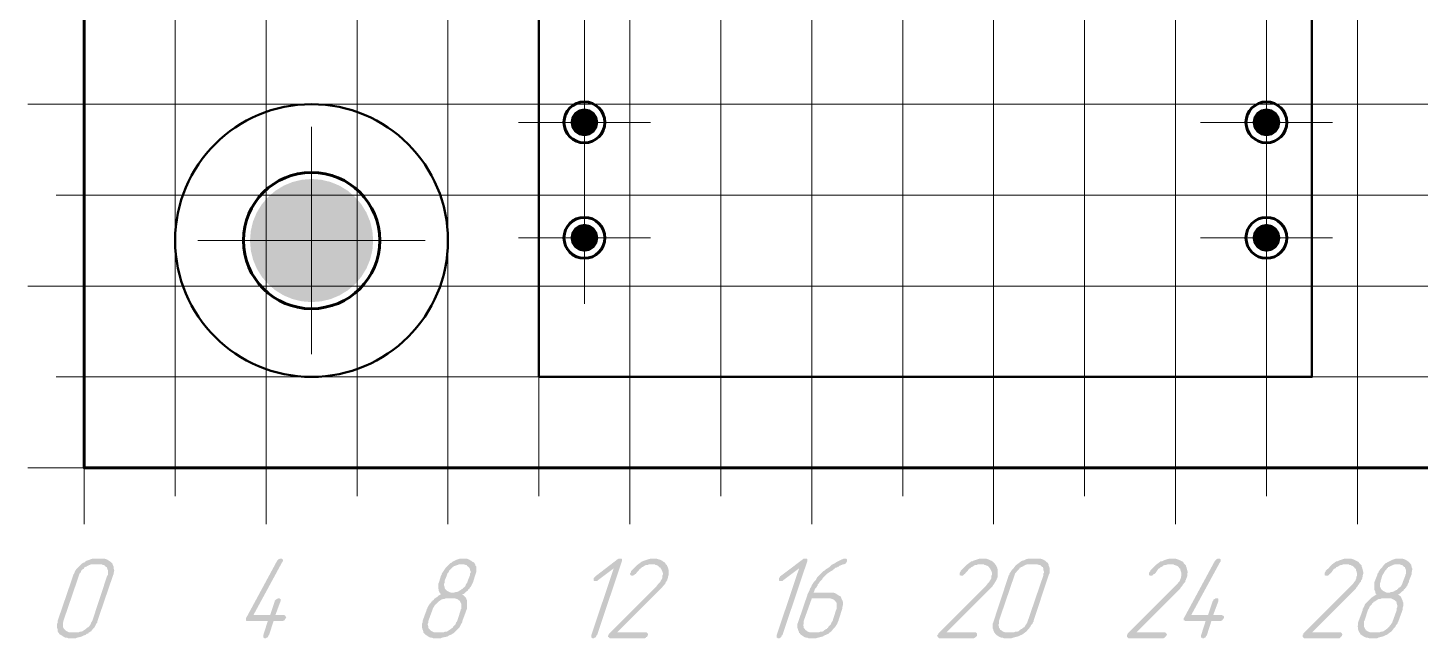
# Model space of a CAD drawing. Extents: x 260 to 1101, y 70 to 664.
# Drawn here: x 324.9 to 386.2, y 375.3 to 402.1 of the extents above; entities that cross this region are included whole.
import ezdxf

# ---------------------------------------------------------------- set-up
doc = ezdxf.new("R2010")
doc.units = 0
doc.header["$MEASUREMENT"] = 0
doc.layers.add('PDF _Геометрия', color=7, linetype='CONTINUOUS')
doc.layers.add('PDF _Сплошная заливка', color=7, linetype='CONTINUOUS')

msp = doc.modelspace()

# ---------------------------------------------------------------- hatches: boundary and pattern name
at = {"layer": 'PDF _Сплошная заливка', "transparency": 33554559}
for points in [[(349.405, 397.986), (348.793, 397.986), (348.84, 398.22), (348.973, 398.419), (349.171, 398.551), (349.405, 398.598)], [(379.394, 397.986), (378.783, 397.986), (378.829, 398.22), (378.962, 398.419), (379.16, 398.551), (379.394, 398.598)], [(349.405, 397.986), (349.405, 397.375), (349.171, 397.421), (348.973, 397.554), (348.84, 397.752), (348.793, 397.986)], [(379.394, 397.986), (379.394, 397.375), (379.16, 397.421), (378.962, 397.554), (378.829, 397.752), (378.783, 397.986)], [(337.409, 392.786), (334.702, 392.786), (334.735, 393.21), (334.834, 393.623), (334.997, 394.016), (335.219, 394.378), (335.495, 394.701), (335.818, 394.977), (336.18, 395.2), (336.573, 395.362), (336.986, 395.461), (337.409, 395.495)], [(349.405, 392.906), (348.793, 392.906), (348.84, 393.14), (348.973, 393.339), (349.171, 393.471), (349.405, 393.518)], [(379.394, 392.906), (378.783, 392.906), (378.829, 393.14), (378.962, 393.339), (379.16, 393.471), (379.394, 393.518)], [(337.409, 392.786), (337.409, 390.078), (336.986, 390.111), (336.573, 390.21), (336.18, 390.373), (335.818, 390.595), (335.495, 390.871), (335.219, 391.194), (334.997, 391.557), (334.834, 391.949), (334.735, 392.363), (334.702, 392.786)], [(337.409, 392.786), (340.117, 392.786), (340.083, 392.363), (339.984, 391.949), (339.821, 391.557), (339.599, 391.194), (339.324, 390.871), (339, 390.595), (338.638, 390.373), (338.246, 390.21), (337.833, 390.111), (337.409, 390.078)], [(349.405, 392.906), (349.405, 392.295), (349.171, 392.341), (348.973, 392.474), (348.84, 392.672), (348.793, 392.906)], [(379.394, 392.906), (379.394, 392.295), (379.16, 392.341), (378.962, 392.474), (378.829, 392.672), (378.783, 392.906)], [(336.071, 378.797), (336.096, 378.797), (336.121, 378.772), (336.121, 378.772), (336.147, 378.746), (336.147, 378.721), (336.147, 378.67), (336.121, 378.645), (334.852, 376.308), (335.588, 376.308), (335.791, 376.918), (335.791, 376.918), (335.791, 376.943), (335.817, 376.968), (335.842, 376.994), (335.868, 376.994), (335.868, 377.019), (335.893, 377.019), (335.918, 377.045), (335.969, 377.045), (335.969, 377.045), (335.994, 377.045), (335.994, 377.045), (336.02, 377.019), (336.045, 377.019), (336.045, 376.994), (336.045, 376.968), (336.045, 376.918), (335.817, 376.308), (336.223, 376.308), (336.223, 376.283), (336.248, 376.283), (336.274, 376.257), (336.274, 376.257), (336.274, 376.232), (336.299, 376.206), (336.274, 376.181), (336.274, 376.181), (336.274, 376.156), (336.248, 376.13), (336.223, 376.079), (336.223, 376.079), (336.198, 376.079), (336.172, 376.054), (336.121, 376.054), (335.74, 376.054), (335.537, 375.419), (335.512, 375.419), (335.512, 375.394), (335.487, 375.343), (335.461, 375.317), (335.461, 375.317), (335.436, 375.317), (335.41, 375.292), (335.36, 375.292), (335.36, 375.292), (335.334, 375.292), (335.309, 375.317), (335.284, 375.317), (335.284, 375.317), (335.284, 375.343), (335.284, 375.368), (335.284, 375.419), (335.487, 376.054), (334.598, 376.054), (334.573, 376.054), (334.547, 376.054), (334.522, 376.079), (334.522, 376.079), (334.522, 376.105), (334.522, 376.13), (334.522, 376.181), (334.547, 376.206), (335.893, 378.696), (335.893, 378.696), (335.918, 378.721), (335.944, 378.746), (335.969, 378.772), (336.045, 378.797), (336.045, 378.797)], [(351.001, 378.797), (351.026, 378.797), (351.051, 378.772), (351.051, 378.772), (351.051, 378.746), (351.051, 378.721), (351.051, 378.67), (349.96, 375.419), (349.934, 375.419), (349.934, 375.394), (349.909, 375.343), (349.883, 375.317), (349.883, 375.317), (349.858, 375.317), (349.833, 375.292), (349.782, 375.292), (349.782, 375.292), (349.756, 375.292), (349.731, 375.317), (349.706, 375.317), (349.706, 375.317), (349.706, 375.343), (349.706, 375.368), (349.706, 375.419), (350.696, 378.365), (349.985, 377.832), (349.985, 377.832), (349.96, 377.807), (349.934, 377.807), (349.883, 377.807), (349.883, 377.807), (349.858, 377.807), (349.833, 377.807), (349.807, 377.832), (349.807, 377.832), (349.807, 377.857), (349.807, 377.883), (349.807, 377.934), (349.807, 377.934), (349.807, 377.934), (349.833, 377.959), (349.883, 378.01), (350.874, 378.772), (350.899, 378.772), (350.899, 378.797), (350.924, 378.797), (350.975, 378.797), (350.975, 378.797)], [(352.499, 378.797), (352.524, 378.797), (352.549, 378.797), (352.626, 378.772), (352.727, 378.746), (352.829, 378.696), (352.854, 378.67), (352.905, 378.645), (352.956, 378.594), (352.981, 378.543), (352.981, 378.543), (353.006, 378.543), (353.006, 378.518), (353.032, 378.518), (353.032, 378.492), (353.057, 378.442), (353.083, 378.391), (353.108, 378.289), (353.108, 378.188), (353.108, 378.137), (353.108, 378.061), (353.083, 378.01), (353.083, 377.934), (353.083, 377.934), (353.083, 377.934), (353.057, 377.908), (353.057, 377.857), (353.032, 377.832), (353.006, 377.781), (352.956, 377.705), (352.956, 377.68), (352.93, 377.68), (352.93, 377.654), (352.905, 377.629), (352.854, 377.578), (352.829, 377.527), (352.778, 377.476), (352.727, 377.426), (350.848, 375.546), (352.118, 375.546), (352.143, 375.546), (352.169, 375.521), (352.194, 375.495), (352.194, 375.495), (352.194, 375.495), (352.194, 375.444), (352.194, 375.419), (352.194, 375.419), (352.169, 375.394), (352.169, 375.368), (352.143, 375.343), (352.118, 375.343), (352.118, 375.317), (352.067, 375.292), (352.042, 375.292), (350.518, 375.292), (350.518, 375.292), (350.493, 375.317), (350.467, 375.343), (350.442, 375.343), (350.442, 375.368), (350.442, 375.394), (350.467, 375.444), (350.467, 375.444), (350.467, 375.444), (350.467, 375.47), (350.493, 375.495), (352.575, 377.578), (352.651, 377.68), (352.727, 377.756), (352.727, 377.756), (352.727, 377.781), (352.753, 377.781), (352.753, 377.807), (352.803, 377.883), (352.829, 377.934), (352.829, 377.934), (352.829, 377.959), (352.829, 377.984), (352.829, 378.035), (352.854, 378.086), (352.854, 378.162), (352.829, 378.238), (352.803, 378.289), (352.778, 378.34), (352.753, 378.365), (352.753, 378.365), (352.753, 378.391), (352.727, 378.391), (352.702, 378.416), (352.676, 378.442), (352.651, 378.467), (352.6, 378.492), (352.575, 378.492), (352.575, 378.518), (352.549, 378.518), (352.524, 378.518), (352.499, 378.543), (352.448, 378.543), (352.372, 378.543), (352.321, 378.543), (352.296, 378.543), (352.245, 378.543), (352.194, 378.518), (352.143, 378.518), (352.067, 378.492), (351.991, 378.442), (351.991, 378.442), (351.965, 378.416), (351.94, 378.416), (351.889, 378.365), (351.838, 378.34), (351.788, 378.264), (351.712, 378.188), (351.661, 378.111), (351.635, 378.111), (351.635, 378.111), (351.61, 378.086), (351.585, 378.061), (351.585, 378.061), (351.559, 378.061), (351.534, 378.035), (351.508, 378.035), (351.508, 378.035), (351.483, 378.035), (351.458, 378.061), (351.432, 378.061), (351.432, 378.086), (351.407, 378.086), (351.407, 378.137), (351.432, 378.162), (351.458, 378.213), (351.458, 378.213), (351.458, 378.213), (351.458, 378.238), (351.483, 378.264), (351.534, 378.315), (351.585, 378.365), (351.661, 378.442), (351.737, 378.518), (351.838, 378.594), (351.94, 378.67), (351.94, 378.67), (351.94, 378.67), (351.965, 378.67), (351.965, 378.67), (352.016, 378.696), (352.092, 378.721), (352.169, 378.746), (352.245, 378.772), (352.346, 378.797), (352.422, 378.797), (352.473, 378.797)], [(359.151, 378.797), (359.177, 378.797), (359.202, 378.772), (359.202, 378.772), (359.202, 378.746), (359.202, 378.721), (359.202, 378.67), (358.11, 375.419), (358.085, 375.419), (358.085, 375.394), (358.059, 375.343), (358.034, 375.317), (358.009, 375.317), (358.009, 375.317), (357.983, 375.292), (357.932, 375.292), (357.932, 375.292), (357.907, 375.292), (357.882, 375.317), (357.856, 375.317), (357.856, 375.317), (357.856, 375.343), (357.856, 375.368), (357.856, 375.419), (358.846, 378.365), (358.136, 377.832), (358.136, 377.832), (358.11, 377.807), (358.059, 377.807), (358.034, 377.807), (358.034, 377.807), (358.009, 377.807), (357.983, 377.807), (357.958, 377.832), (357.958, 377.832), (357.958, 377.857), (357.958, 377.883), (357.958, 377.934), (357.958, 377.934), (357.958, 377.934), (357.983, 377.959), (358.009, 378.01), (359.024, 378.772), (359.024, 378.772), (359.05, 378.797), (359.075, 378.797), (359.126, 378.797), (359.126, 378.797)], [(366.972, 378.797), (366.997, 378.797), (367.048, 378.797), (367.124, 378.772), (367.2, 378.746), (367.302, 378.696), (367.352, 378.67), (367.378, 378.645), (367.429, 378.594), (367.479, 378.543), (367.479, 378.543), (367.479, 378.543), (367.479, 378.518), (367.505, 378.518), (367.505, 378.492), (367.53, 378.442), (367.556, 378.391), (367.581, 378.289), (367.581, 378.188), (367.581, 378.137), (367.581, 378.061), (367.581, 378.01), (367.556, 377.934), (367.556, 377.934), (367.556, 377.934), (367.53, 377.908), (367.53, 377.857), (367.505, 377.832), (367.479, 377.781), (367.429, 377.705), (367.429, 377.68), (367.429, 377.68), (367.403, 377.654), (367.378, 377.629), (367.352, 377.578), (367.302, 377.527), (367.251, 377.476), (367.2, 377.426), (365.321, 375.546), (366.591, 375.546), (366.616, 375.546), (366.642, 375.521), (366.667, 375.495), (366.667, 375.495), (366.667, 375.495), (366.667, 375.444), (366.667, 375.419), (366.667, 375.419), (366.667, 375.394), (366.642, 375.368), (366.616, 375.343), (366.591, 375.343), (366.591, 375.317), (366.54, 375.292), (366.515, 375.292), (365.016, 375.292), (364.991, 375.292), (364.966, 375.317), (364.94, 375.343), (364.94, 375.343), (364.94, 375.368), (364.915, 375.394), (364.94, 375.444), (364.94, 375.444), (364.94, 375.444), (364.966, 375.47), (364.966, 375.495), (367.048, 377.578), (367.124, 377.68), (367.2, 377.756), (367.2, 377.756), (367.2, 377.781), (367.226, 377.781), (367.226, 377.807), (367.276, 377.883), (367.302, 377.934), (367.302, 377.934), (367.302, 377.959), (367.302, 377.984), (367.302, 378.035), (367.327, 378.086), (367.327, 378.162), (367.302, 378.238), (367.276, 378.289), (367.251, 378.34), (367.226, 378.365), (367.226, 378.365), (367.226, 378.391), (367.2, 378.391), (367.2, 378.416), (367.175, 378.442), (367.149, 378.467), (367.073, 378.492), (367.048, 378.492), (367.048, 378.518), (367.022, 378.518), (366.997, 378.518), (366.972, 378.543), (366.921, 378.543), (366.845, 378.543), (366.819, 378.543), (366.768, 378.543), (366.718, 378.543), (366.667, 378.518), (366.616, 378.518), (366.54, 378.492), (366.489, 378.442), (366.464, 378.442), (366.438, 378.416), (366.413, 378.416), (366.362, 378.365), (366.311, 378.34), (366.261, 378.264), (366.184, 378.188), (366.134, 378.111), (366.134, 378.111), (366.108, 378.111), (366.083, 378.086), (366.058, 378.061), (366.058, 378.061), (366.058, 378.061), (366.032, 378.035), (365.981, 378.035), (365.981, 378.035), (365.956, 378.035), (365.931, 378.061), (365.905, 378.061), (365.905, 378.086), (365.905, 378.086), (365.905, 378.137), (365.905, 378.162), (365.931, 378.213), (365.931, 378.213), (365.931, 378.213), (365.956, 378.238), (365.956, 378.264), (366.007, 378.315), (366.058, 378.365), (366.134, 378.442), (366.21, 378.518), (366.311, 378.594), (366.413, 378.67), (366.413, 378.67), (366.413, 378.67), (366.438, 378.67), (366.464, 378.67), (366.489, 378.696), (366.565, 378.721), (366.642, 378.746), (366.718, 378.772), (366.819, 378.797), (366.921, 378.797), (366.946, 378.797)], [(375.3, 378.797), (375.325, 378.797), (375.376, 378.797), (375.452, 378.772), (375.528, 378.746), (375.63, 378.696), (375.681, 378.67), (375.732, 378.645), (375.757, 378.594), (375.808, 378.543), (375.808, 378.543), (375.808, 378.543), (375.833, 378.518), (375.833, 378.518), (375.858, 378.492), (375.858, 378.442), (375.884, 378.391), (375.909, 378.289), (375.935, 378.188), (375.909, 378.137), (375.909, 378.061), (375.909, 378.01), (375.884, 377.934), (375.884, 377.934), (375.884, 377.934), (375.858, 377.908), (375.858, 377.857), (375.833, 377.832), (375.833, 377.781), (375.757, 377.705), (375.757, 377.68), (375.757, 377.68), (375.732, 377.654), (375.706, 377.629), (375.681, 377.578), (375.63, 377.527), (375.605, 377.476), (375.554, 377.426), (373.675, 375.546), (374.944, 375.546), (374.944, 375.546), (374.97, 375.521), (374.995, 375.495), (374.995, 375.495), (374.995, 375.495), (375.021, 375.444), (374.995, 375.419), (374.995, 375.419), (374.995, 375.394), (374.97, 375.368), (374.944, 375.343), (374.944, 375.343), (374.919, 375.317), (374.868, 375.292), (374.843, 375.292), (373.345, 375.292), (373.319, 375.292), (373.294, 375.317), (373.269, 375.343), (373.269, 375.343), (373.269, 375.368), (373.269, 375.394), (373.269, 375.444), (373.269, 375.444), (373.269, 375.444), (373.294, 375.47), (373.294, 375.495), (375.376, 377.578), (375.478, 377.68), (375.528, 377.756), (375.528, 377.756), (375.554, 377.781), (375.554, 377.781), (375.579, 377.807), (375.605, 377.883), (375.63, 377.934), (375.63, 377.934), (375.63, 377.959), (375.63, 377.984), (375.655, 378.035), (375.655, 378.086), (375.655, 378.162), (375.63, 378.238), (375.605, 378.289), (375.605, 378.34), (375.579, 378.365), (375.554, 378.365), (375.554, 378.391), (375.554, 378.391), (375.528, 378.416), (375.503, 378.442), (375.478, 378.467), (375.401, 378.492), (375.401, 378.492), (375.376, 378.518), (375.351, 378.518), (375.325, 378.518), (375.3, 378.543), (375.249, 378.543), (375.173, 378.543), (375.148, 378.543), (375.097, 378.543), (375.071, 378.543), (374.995, 378.518), (374.944, 378.518), (374.868, 378.492), (374.817, 378.442), (374.792, 378.442), (374.792, 378.416), (374.741, 378.416), (374.69, 378.365), (374.64, 378.34), (374.589, 378.264), (374.538, 378.188), (374.462, 378.111), (374.462, 378.111), (374.437, 378.111), (374.411, 378.086), (374.386, 378.061), (374.386, 378.061), (374.386, 378.061), (374.36, 378.035), (374.335, 378.035), (374.31, 378.035), (374.284, 378.035), (374.259, 378.061), (374.233, 378.061), (374.233, 378.086), (374.233, 378.086), (374.233, 378.137), (374.233, 378.162), (374.259, 378.213), (374.259, 378.213), (374.259, 378.213), (374.284, 378.238), (374.284, 378.264), (374.335, 378.315), (374.386, 378.365), (374.462, 378.442), (374.538, 378.518), (374.64, 378.594), (374.741, 378.67), (374.741, 378.67), (374.741, 378.67), (374.767, 378.67), (374.792, 378.67), (374.843, 378.696), (374.894, 378.721), (374.97, 378.746), (375.046, 378.772), (375.148, 378.797), (375.249, 378.797), (375.274, 378.797)], [(377.306, 378.797), (377.331, 378.797), (377.357, 378.772), (377.357, 378.772), (377.382, 378.746), (377.382, 378.721), (377.382, 378.67), (377.357, 378.645), (376.087, 376.308), (376.823, 376.308), (377.027, 376.918), (377.027, 376.918), (377.052, 376.943), (377.052, 376.968), (377.077, 376.994), (377.103, 376.994), (377.103, 377.019), (377.128, 377.019), (377.153, 377.045), (377.204, 377.045), (377.204, 377.045), (377.23, 377.045), (377.255, 377.045), (377.28, 377.019), (377.28, 377.019), (377.28, 376.994), (377.28, 376.968), (377.28, 376.918), (377.052, 376.308), (377.458, 376.308), (377.458, 376.283), (377.484, 376.283), (377.509, 376.257), (377.509, 376.257), (377.534, 376.232), (377.534, 376.206), (377.534, 376.181), (377.509, 376.181), (377.509, 376.156), (377.484, 376.13), (377.458, 376.079), (377.458, 376.079), (377.433, 376.079), (377.407, 376.054), (377.357, 376.054), (376.976, 376.054), (376.773, 375.419), (376.773, 375.419), (376.747, 375.394), (376.722, 375.343), (376.696, 375.317), (376.696, 375.317), (376.671, 375.317), (376.646, 375.292), (376.595, 375.292), (376.595, 375.292), (376.569, 375.292), (376.569, 375.317), (376.519, 375.317), (376.519, 375.317), (376.519, 375.343), (376.519, 375.368), (376.519, 375.419), (376.722, 376.054), (375.833, 376.054), (375.833, 376.054), (375.808, 376.054), (375.782, 376.079), (375.757, 376.079), (375.757, 376.105), (375.757, 376.13), (375.757, 376.181), (375.782, 376.206), (377.128, 378.696), (377.128, 378.696), (377.153, 378.721), (377.179, 378.746), (377.204, 378.772), (377.28, 378.797)], [(383.019, 378.797), (383.044, 378.797), (383.095, 378.797), (383.171, 378.772), (383.247, 378.746), (383.349, 378.696), (383.4, 378.67), (383.45, 378.645), (383.476, 378.594), (383.527, 378.543), (383.527, 378.543), (383.527, 378.543), (383.552, 378.518), (383.552, 378.518), (383.577, 378.492), (383.577, 378.442), (383.603, 378.391), (383.628, 378.289), (383.654, 378.188), (383.654, 378.137), (383.628, 378.061), (383.628, 378.01), (383.603, 377.934), (383.603, 377.934), (383.603, 377.934), (383.603, 377.908), (383.577, 377.857), (383.552, 377.832), (383.552, 377.781), (383.476, 377.705), (383.476, 377.68), (383.476, 377.68), (383.45, 377.654), (383.425, 377.629), (383.4, 377.578), (383.349, 377.527), (383.324, 377.476), (383.273, 377.426), (381.394, 375.546), (382.663, 375.546), (382.663, 375.546), (382.689, 375.521), (382.714, 375.495), (382.714, 375.495), (382.714, 375.495), (382.74, 375.444), (382.714, 375.419), (382.714, 375.419), (382.714, 375.394), (382.689, 375.368), (382.663, 375.343), (382.663, 375.343), (382.638, 375.317), (382.613, 375.292), (382.562, 375.292), (381.064, 375.292), (381.038, 375.292), (381.013, 375.317), (380.987, 375.343), (380.987, 375.343), (380.987, 375.368), (380.987, 375.394), (380.987, 375.444), (380.987, 375.444), (381.013, 375.444), (381.013, 375.47), (381.013, 375.495), (383.095, 377.578), (383.196, 377.68), (383.247, 377.756), (383.247, 377.756), (383.273, 377.781), (383.273, 377.781), (383.298, 377.807), (383.324, 377.883), (383.349, 377.934), (383.349, 377.934), (383.349, 377.959), (383.349, 377.984), (383.374, 378.035), (383.374, 378.086), (383.374, 378.162), (383.349, 378.238), (383.324, 378.289), (383.324, 378.34), (383.298, 378.365), (383.273, 378.365), (383.273, 378.391), (383.273, 378.391), (383.247, 378.416), (383.222, 378.442), (383.196, 378.467), (383.12, 378.492), (383.12, 378.492), (383.095, 378.518), (383.07, 378.518), (383.044, 378.518), (383.019, 378.543), (382.968, 378.543), (382.892, 378.543), (382.866, 378.543), (382.816, 378.543), (382.79, 378.543), (382.714, 378.518), (382.663, 378.518), (382.613, 378.492), (382.536, 378.442), (382.511, 378.442), (382.511, 378.416), (382.46, 378.416), (382.435, 378.365), (382.359, 378.34), (382.308, 378.264), (382.257, 378.188), (382.181, 378.111), (382.181, 378.111), (382.155, 378.111), (382.155, 378.086), (382.13, 378.061), (382.105, 378.061), (382.105, 378.061), (382.079, 378.035), (382.054, 378.035), (382.029, 378.035), (382.003, 378.035), (381.978, 378.061), (381.952, 378.061), (381.952, 378.086), (381.952, 378.086), (381.952, 378.137), (381.952, 378.162), (381.978, 378.213), (381.978, 378.213), (381.978, 378.213), (382.003, 378.238), (382.003, 378.264), (382.054, 378.315), (382.13, 378.365), (382.181, 378.442), (382.257, 378.518), (382.359, 378.594), (382.46, 378.67), (382.46, 378.67), (382.46, 378.67), (382.486, 378.67), (382.511, 378.67), (382.562, 378.696), (382.613, 378.721), (382.689, 378.746), (382.765, 378.772), (382.866, 378.797), (382.968, 378.797), (382.993, 378.797)]]:
    msp.add_hatch(color=256, dxfattribs=at).paths.add_polyline_path(points)
at = {"layer": 'PDF _Сплошная заливка', "true_color": 0xffffff, "transparency": 33554559}
for points in [[(349.405, 398.598), (349.639, 398.551), (349.837, 398.419), (349.97, 398.22), (350.016, 397.986), (349.405, 397.986)], [(379.394, 398.598), (379.629, 398.551), (379.827, 398.419), (379.959, 398.22), (380.006, 397.986), (379.394, 397.986)], [(350.016, 397.986), (349.97, 397.752), (349.837, 397.554), (349.639, 397.421), (349.405, 397.375), (349.405, 397.986)], [(380.006, 397.986), (379.959, 397.752), (379.827, 397.554), (379.629, 397.421), (379.394, 397.375), (379.394, 397.986)], [(337.409, 395.495), (337.833, 395.461), (338.246, 395.362), (338.638, 395.2), (339, 394.977), (339.324, 394.701), (339.599, 394.378), (339.821, 394.016), (339.984, 393.623), (340.083, 393.21), (340.117, 392.786), (337.409, 392.786)], [(349.405, 393.518), (349.639, 393.471), (349.837, 393.339), (349.97, 393.14), (350.016, 392.906), (349.405, 392.906)], [(379.394, 393.518), (379.629, 393.471), (379.827, 393.339), (379.959, 393.14), (380.006, 392.906), (379.394, 392.906)], [(350.016, 392.906), (349.97, 392.672), (349.837, 392.474), (349.639, 392.341), (349.405, 392.295), (349.405, 392.906)], [(380.006, 392.906), (379.959, 392.672), (379.827, 392.474), (379.629, 392.341), (379.394, 392.295), (379.394, 392.906)]]:
    msp.add_hatch(color=7, dxfattribs=at).paths.add_polyline_path(points)
at = {"layer": 'PDF _Сплошная заливка', "transparency": 33554559}
h = msp.add_hatch(color=256, dxfattribs=at)
h.paths.add_polyline_path([(328.098, 378.543), (327.818, 378.543), (327.768, 378.543), (327.717, 378.543), (327.666, 378.518), (327.59, 378.492), (327.514, 378.442), (327.438, 378.416), (327.438, 378.391), (327.412, 378.391), (327.387, 378.34), (327.336, 378.315), (327.285, 378.264), (327.26, 378.188), (327.209, 378.137), (327.184, 378.061), (326.498, 376.054), (326.498, 376.029), (326.498, 376.003), (326.473, 375.978), (326.473, 375.927), (326.473, 375.876), (326.473, 375.8), (326.498, 375.749), (326.524, 375.698), (326.524, 375.698), (326.549, 375.673), (326.574, 375.648), (326.6, 375.622), (326.65, 375.597), (326.701, 375.571), (326.752, 375.546), (326.828, 375.546), (327.108, 375.546), (327.158, 375.546), (327.209, 375.571), (327.26, 375.571), (327.336, 375.597), (327.412, 375.648), (327.488, 375.698), (327.488, 375.698), (327.514, 375.724), (327.539, 375.749), (327.59, 375.775), (327.641, 375.825), (327.692, 375.902), (327.717, 375.978), (327.768, 376.054), (328.428, 378.061), (328.453, 378.061), (328.453, 378.086), (328.453, 378.137), (328.453, 378.162), (328.453, 378.213), (328.453, 378.289), (328.428, 378.34), (328.403, 378.416), (328.403, 378.416), (328.377, 378.416), (328.352, 378.442), (328.326, 378.467), (328.276, 378.518), (328.225, 378.518), (328.174, 378.543)], flags=0)
h.paths.add_polyline_path([(328.225, 378.797), (328.276, 378.797), (328.352, 378.772), (328.428, 378.746), (328.504, 378.696), (328.58, 378.645), (328.606, 378.619), (328.631, 378.594), (328.656, 378.569), (328.656, 378.543), (328.682, 378.492), (328.707, 378.442), (328.707, 378.365), (328.733, 378.264), (328.707, 378.162), (328.707, 378.111), (328.682, 378.061), (327.996, 376.054), (327.996, 376.029), (327.996, 376.029), (327.996, 376.003), (327.996, 376.003), (327.945, 375.927), (327.92, 375.876), (327.869, 375.775), (327.793, 375.698), (327.717, 375.597), (327.59, 375.521), (327.59, 375.521), (327.59, 375.495), (327.565, 375.495), (327.539, 375.495), (327.514, 375.47), (327.488, 375.444), (327.412, 375.419), (327.311, 375.368), (327.234, 375.343), (327.108, 375.317), (327.057, 375.292), (327.006, 375.292), (326.727, 375.292), (326.701, 375.292), (326.65, 375.317), (326.574, 375.317), (326.524, 375.343), (326.447, 375.394), (326.371, 375.444), (326.32, 375.47), (326.295, 375.521), (326.295, 375.521), (326.295, 375.521), (326.27, 375.546), (326.244, 375.597), (326.244, 375.673), (326.219, 375.749), (326.219, 375.825), (326.219, 375.876), (326.219, 375.927), (326.244, 375.978), (326.244, 376.054), (326.93, 378.061), (326.93, 378.061), (326.93, 378.061), (326.93, 378.086), (326.955, 378.111), (326.981, 378.162), (327.006, 378.238), (327.057, 378.315), (327.133, 378.391), (327.234, 378.492), (327.311, 378.569), (327.336, 378.569), (327.336, 378.594), (327.361, 378.594), (327.361, 378.619), (327.412, 378.619), (327.438, 378.645), (327.514, 378.696), (327.59, 378.721), (327.717, 378.772), (327.818, 378.797), (327.869, 378.797)], flags=0)
h = msp.add_hatch(color=256, dxfattribs=at)
h.paths.add_polyline_path([(344.018, 378.543), (343.993, 378.543), (343.942, 378.543), (343.891, 378.543), (343.84, 378.518), (343.764, 378.492), (343.688, 378.467), (343.612, 378.416), (343.612, 378.416), (343.586, 378.391), (343.561, 378.365), (343.51, 378.315), (343.459, 378.264), (343.434, 378.188), (343.383, 378.137), (343.358, 378.061), (343.256, 377.807), (343.256, 377.781), (343.256, 377.756), (343.256, 377.73), (343.231, 377.68), (343.231, 377.629), (343.256, 377.553), (343.256, 377.502), (343.282, 377.451), (343.307, 377.426), (343.307, 377.426), (343.332, 377.4), (343.358, 377.375), (343.409, 377.349), (343.459, 377.324), (343.536, 377.299), (343.612, 377.299), (343.637, 377.299), (343.688, 377.299), (343.739, 377.324), (343.79, 377.324), (343.866, 377.349), (343.942, 377.4), (343.993, 377.426), (344.018, 377.451), (344.043, 377.451), (344.069, 377.502), (344.12, 377.527), (344.17, 377.578), (344.196, 377.654), (344.247, 377.73), (344.272, 377.807), (344.374, 378.061), (344.374, 378.061), (344.374, 378.086), (344.374, 378.137), (344.399, 378.162), (344.399, 378.238), (344.374, 378.289), (344.374, 378.34), (344.323, 378.416), (344.323, 378.416), (344.323, 378.416), (344.297, 378.442), (344.247, 378.467), (344.221, 378.518), (344.17, 378.518), (344.094, 378.543)], flags=0)
h.paths.add_polyline_path([(343.637, 377.045), (343.358, 377.045), (343.307, 377.045), (343.256, 377.019), (343.206, 377.019), (343.129, 376.994), (343.053, 376.943), (342.977, 376.892), (342.977, 376.892), (342.952, 376.867), (342.926, 376.841), (342.875, 376.791), (342.825, 376.74), (342.799, 376.689), (342.748, 376.613), (342.723, 376.537), (342.545, 376.054), (342.545, 376.029), (342.545, 376.003), (342.545, 375.978), (342.52, 375.927), (342.52, 375.876), (342.545, 375.8), (342.545, 375.749), (342.571, 375.698), (342.596, 375.698), (342.596, 375.673), (342.622, 375.648), (342.647, 375.622), (342.698, 375.597), (342.748, 375.571), (342.799, 375.546), (342.875, 375.546), (343.18, 375.546), (343.206, 375.546), (343.256, 375.571), (343.332, 375.571), (343.383, 375.597), (343.459, 375.648), (343.536, 375.698), (343.536, 375.698), (343.561, 375.724), (343.612, 375.749), (343.637, 375.8), (343.688, 375.851), (343.739, 375.902), (343.764, 375.978), (343.815, 376.054), (343.967, 376.537), (343.967, 376.562), (343.993, 376.587), (343.993, 376.613), (343.993, 376.664), (343.993, 376.714), (343.993, 376.791), (343.967, 376.841), (343.942, 376.892), (343.942, 376.918), (343.942, 376.918), (343.916, 376.943), (343.866, 376.968), (343.84, 376.994), (343.79, 377.019), (343.713, 377.045)], flags=0)
h.paths.add_polyline_path([(344.17, 378.797), (344.221, 378.797), (344.272, 378.772), (344.348, 378.746), (344.424, 378.696), (344.5, 378.645), (344.551, 378.619), (344.577, 378.594), (344.577, 378.569), (344.577, 378.569), (344.602, 378.543), (344.602, 378.518), (344.627, 378.467), (344.653, 378.442), (344.653, 378.391), (344.653, 378.34), (344.653, 378.213), (344.627, 378.137), (344.602, 378.061), (344.526, 377.807), (344.526, 377.781), (344.5, 377.756), (344.5, 377.73), (344.475, 377.68), (344.45, 377.629), (344.424, 377.578), (344.374, 377.527), (344.348, 377.476), (344.348, 377.451), (344.323, 377.451), (344.297, 377.426), (344.272, 377.375), (344.221, 377.349), (344.17, 377.299), (344.12, 377.248), (344.043, 377.222), (344.043, 377.197), (344.069, 377.197), (344.094, 377.172), (344.12, 377.146), (344.145, 377.121), (344.196, 377.07), (344.221, 376.994), (344.247, 376.943), (344.247, 376.943), (344.247, 376.918), (344.247, 376.867), (344.247, 376.816), (344.247, 376.765), (344.247, 376.689), (344.247, 376.613), (344.221, 376.537), (344.043, 376.054), (344.043, 376.029), (344.043, 376.029), (344.043, 376.003), (344.043, 376.003), (343.993, 375.927), (343.967, 375.876), (343.916, 375.775), (343.84, 375.698), (343.739, 375.597), (343.663, 375.521), (343.637, 375.521), (343.637, 375.495), (343.612, 375.495), (343.612, 375.495), (343.586, 375.47), (343.536, 375.444), (343.459, 375.419), (343.383, 375.368), (343.282, 375.343), (343.155, 375.317), (343.104, 375.292), (343.053, 375.292), (342.774, 375.292), (342.748, 375.292), (342.698, 375.317), (342.647, 375.317), (342.571, 375.343), (342.495, 375.394), (342.418, 375.444), (342.393, 375.47), (342.342, 375.521), (342.342, 375.521), (342.342, 375.521), (342.317, 375.546), (342.317, 375.597), (342.291, 375.673), (342.266, 375.749), (342.266, 375.825), (342.266, 375.876), (342.266, 375.927), (342.291, 375.978), (342.291, 376.054), (342.469, 376.537), (342.469, 376.562), (342.495, 376.587), (342.495, 376.613), (342.52, 376.664), (342.545, 376.714), (342.596, 376.791), (342.647, 376.841), (342.698, 376.918), (342.723, 376.918), (342.723, 376.943), (342.774, 376.968), (342.799, 377.019), (342.875, 377.07), (342.952, 377.121), (343.002, 377.172), (343.104, 377.222), (343.104, 377.222), (343.079, 377.222), (343.079, 377.248), (343.053, 377.273), (343.028, 377.324), (343.002, 377.375), (343.002, 377.426), (342.977, 377.476), (342.977, 377.476), (342.977, 377.502), (342.977, 377.527), (342.977, 377.578), (342.977, 377.603), (342.977, 377.68), (343.002, 377.73), (343.028, 377.807), (343.104, 378.061), (343.104, 378.061), (343.104, 378.061), (343.129, 378.086), (343.129, 378.111), (343.155, 378.162), (343.206, 378.238), (343.256, 378.315), (343.307, 378.391), (343.409, 378.492), (343.51, 378.594), (343.51, 378.594), (343.536, 378.594), (343.561, 378.619), (343.586, 378.645), (343.637, 378.67), (343.688, 378.696), (343.739, 378.721), (343.79, 378.746), (343.942, 378.797), (344.043, 378.797), (344.145, 378.797)], flags=0)
h = msp.add_hatch(color=256, dxfattribs=at)
h.paths.add_polyline_path([(360.141, 377.045), (359.405, 377.045), (359.05, 376.054), (359.05, 376.029), (359.05, 376.003), (359.05, 375.978), (359.05, 375.927), (359.024, 375.876), (359.05, 375.8), (359.05, 375.749), (359.1, 375.698), (359.1, 375.698), (359.1, 375.673), (359.126, 375.648), (359.177, 375.622), (359.202, 375.597), (359.253, 375.571), (359.329, 375.546), (359.38, 375.546), (359.684, 375.546), (359.71, 375.546), (359.761, 375.571), (359.837, 375.571), (359.913, 375.597), (359.964, 375.648), (360.04, 375.698), (360.065, 375.698), (360.065, 375.724), (360.116, 375.749), (360.141, 375.8), (360.192, 375.851), (360.243, 375.902), (360.268, 375.978), (360.319, 376.054), (360.471, 376.537), (360.497, 376.562), (360.497, 376.587), (360.497, 376.613), (360.497, 376.664), (360.497, 376.714), (360.497, 376.791), (360.497, 376.841), (360.446, 376.892), (360.446, 376.918), (360.446, 376.918), (360.421, 376.943), (360.395, 376.968), (360.345, 376.994), (360.294, 377.019), (360.218, 377.045)], flags=0)
h.paths.add_polyline_path([(360.903, 378.797), (360.928, 378.772), (360.954, 378.746), (360.954, 378.746), (360.954, 378.721), (360.954, 378.696), (360.954, 378.67), (360.954, 378.67), (360.928, 378.645), (360.928, 378.619), (360.928, 378.619), (360.903, 378.594), (360.903, 378.594), (360.878, 378.569), (360.827, 378.543), (360.776, 378.543), (360.725, 378.518), (360.598, 378.467), (360.598, 378.442), (360.573, 378.442), (360.548, 378.442), (360.522, 378.416), (360.471, 378.391), (360.446, 378.391), (360.37, 378.315), (360.345, 378.315), (360.319, 378.289), (360.294, 378.264), (360.243, 378.238), (360.167, 378.188), (360.091, 378.137), (360.014, 378.061), (359.938, 377.984), (359.938, 377.984), (359.913, 377.959), (359.887, 377.934), (359.862, 377.883), (359.811, 377.832), (359.761, 377.781), (359.71, 377.705), (359.659, 377.654), (359.659, 377.629), (359.659, 377.603), (359.634, 377.578), (359.608, 377.527), (359.557, 377.476), (359.532, 377.426), (359.507, 377.349), (359.481, 377.299), (360.268, 377.299), (360.294, 377.299), (360.345, 377.299), (360.421, 377.273), (360.471, 377.248), (360.548, 377.197), (360.624, 377.146), (360.675, 377.121), (360.7, 377.07), (360.7, 377.07), (360.7, 377.045), (360.725, 376.994), (360.751, 376.943), (360.776, 376.867), (360.776, 376.765), (360.751, 376.664), (360.751, 376.613), (360.725, 376.537), (360.573, 376.054), (360.573, 376.029), (360.548, 376.029), (360.548, 376.003), (360.548, 376.003), (360.522, 375.927), (360.471, 375.851), (360.421, 375.775), (360.345, 375.698), (360.268, 375.597), (360.167, 375.521), (360.167, 375.521), (360.141, 375.495), (360.141, 375.495), (360.116, 375.47), (360.091, 375.47), (360.04, 375.444), (359.964, 375.419), (359.887, 375.368), (359.786, 375.343), (359.684, 375.317), (359.608, 375.292), (359.557, 375.292), (359.278, 375.292), (359.253, 375.292), (359.202, 375.317), (359.151, 375.317), (359.075, 375.343), (358.999, 375.394), (358.923, 375.444), (358.897, 375.47), (358.872, 375.521), (358.872, 375.521), (358.846, 375.521), (358.846, 375.546), (358.821, 375.597), (358.796, 375.673), (358.77, 375.749), (358.77, 375.825), (358.77, 375.876), (358.77, 375.927), (358.796, 375.978), (358.821, 376.054), (359.202, 377.172), (359.202, 377.172), (359.202, 377.197), (359.202, 377.197), (359.227, 377.248), (359.253, 377.299), (359.278, 377.349), (359.303, 377.4), (359.329, 377.476), (359.38, 377.553), (359.405, 377.629), (359.456, 377.705), (359.507, 377.781), (359.583, 377.857), (359.634, 377.959), (359.71, 378.035), (359.786, 378.111), (359.786, 378.111), (359.811, 378.137), (359.837, 378.162), (359.862, 378.188), (359.913, 378.238), (359.964, 378.264), (360.014, 378.315), (360.091, 378.365), (360.167, 378.416), (360.243, 378.492), (360.319, 378.543), (360.421, 378.594), (360.497, 378.645), (360.598, 378.696), (360.7, 378.746), (360.827, 378.797), (360.878, 378.797)], flags=0)
h = msp.add_hatch(color=256, dxfattribs=at)
h.paths.add_polyline_path([(369.231, 378.543), (368.952, 378.543), (368.927, 378.543), (368.876, 378.543), (368.8, 378.518), (368.749, 378.492), (368.673, 378.442), (368.597, 378.416), (368.571, 378.391), (368.546, 378.391), (368.52, 378.34), (368.495, 378.315), (368.444, 378.264), (368.393, 378.188), (368.343, 378.137), (368.317, 378.061), (367.632, 376.054), (367.632, 376.029), (367.632, 376.003), (367.632, 375.978), (367.632, 375.927), (367.606, 375.876), (367.632, 375.8), (367.632, 375.749), (367.683, 375.698), (367.683, 375.698), (367.683, 375.673), (367.708, 375.648), (367.759, 375.622), (367.784, 375.597), (367.835, 375.571), (367.911, 375.546), (367.987, 375.546), (368.267, 375.546), (368.292, 375.546), (368.343, 375.571), (368.419, 375.571), (368.495, 375.597), (368.546, 375.648), (368.622, 375.698), (368.647, 375.698), (368.673, 375.724), (368.698, 375.749), (368.749, 375.775), (368.774, 375.825), (368.825, 375.902), (368.876, 375.978), (368.901, 376.054), (369.587, 378.061), (369.587, 378.061), (369.587, 378.086), (369.587, 378.137), (369.612, 378.162), (369.612, 378.213), (369.587, 378.289), (369.587, 378.34), (369.562, 378.416), (369.536, 378.416), (369.536, 378.416), (369.511, 378.442), (369.485, 378.467), (369.435, 378.518), (369.384, 378.518), (369.308, 378.543)], flags=0)
h.paths.add_polyline_path([(369.384, 378.797), (369.435, 378.797), (369.511, 378.772), (369.587, 378.746), (369.663, 378.696), (369.714, 378.645), (369.765, 378.619), (369.79, 378.594), (369.79, 378.569), (369.815, 378.543), (369.815, 378.492), (369.841, 378.442), (369.866, 378.365), (369.866, 378.264), (369.866, 378.162), (369.841, 378.111), (369.815, 378.061), (369.155, 376.054), (369.155, 376.029), (369.155, 376.029), (369.13, 376.003), (369.13, 376.003), (369.104, 375.927), (369.054, 375.876), (369.003, 375.775), (368.927, 375.698), (368.851, 375.597), (368.749, 375.521), (368.749, 375.521), (368.724, 375.495), (368.724, 375.495), (368.698, 375.495), (368.673, 375.47), (368.647, 375.444), (368.571, 375.419), (368.47, 375.368), (368.368, 375.343), (368.267, 375.317), (368.19, 375.292), (368.14, 375.292), (367.86, 375.292), (367.835, 375.292), (367.784, 375.317), (367.733, 375.317), (367.657, 375.343), (367.581, 375.394), (367.505, 375.444), (367.479, 375.47), (367.454, 375.521), (367.454, 375.521), (367.429, 375.521), (367.429, 375.546), (367.403, 375.597), (367.378, 375.673), (367.352, 375.749), (367.352, 375.825), (367.352, 375.876), (367.352, 375.927), (367.378, 375.978), (367.403, 376.054), (368.063, 378.061), (368.063, 378.061), (368.063, 378.061), (368.089, 378.086), (368.089, 378.111), (368.114, 378.162), (368.165, 378.238), (368.216, 378.315), (368.292, 378.391), (368.368, 378.492), (368.47, 378.569), (368.47, 378.569), (368.495, 378.594), (368.495, 378.594), (368.52, 378.619), (368.546, 378.619), (368.571, 378.645), (368.647, 378.696), (368.749, 378.721), (368.851, 378.772), (368.952, 378.797), (369.028, 378.797), (369.358, 378.797)], flags=0)
h = msp.add_hatch(color=256, dxfattribs=at)
h.paths.add_polyline_path([(385.177, 378.543), (385.126, 378.543), (385.101, 378.543), (385.05, 378.543), (384.974, 378.518), (384.923, 378.492), (384.847, 378.467), (384.771, 378.416), (384.745, 378.416), (384.745, 378.391), (384.695, 378.365), (384.669, 378.315), (384.618, 378.264), (384.568, 378.188), (384.542, 378.137), (384.491, 378.061), (384.415, 377.807), (384.415, 377.781), (384.415, 377.756), (384.39, 377.73), (384.39, 377.68), (384.39, 377.629), (384.39, 377.553), (384.415, 377.502), (384.441, 377.451), (384.441, 377.426), (384.466, 377.426), (384.491, 377.4), (384.517, 377.375), (384.568, 377.349), (384.618, 377.324), (384.669, 377.299), (384.745, 377.299), (384.771, 377.299), (384.822, 377.299), (384.872, 377.324), (384.923, 377.324), (384.999, 377.349), (385.075, 377.4), (385.152, 377.426), (385.152, 377.451), (385.177, 377.451), (385.202, 377.502), (385.253, 377.527), (385.304, 377.578), (385.355, 377.654), (385.38, 377.73), (385.406, 377.807), (385.507, 378.061), (385.507, 378.061), (385.507, 378.086), (385.533, 378.137), (385.533, 378.162), (385.533, 378.238), (385.533, 378.289), (385.507, 378.34), (385.482, 378.416), (385.482, 378.416), (385.456, 378.416), (385.431, 378.442), (385.406, 378.467), (385.355, 378.518), (385.304, 378.518), (385.253, 378.543)], flags=0)
h.paths.add_polyline_path([(384.796, 377.045), (384.491, 377.045), (384.466, 377.045), (384.415, 377.019), (384.339, 377.019), (384.288, 376.994), (384.212, 376.943), (384.136, 376.892), (384.111, 376.892), (384.111, 376.867), (384.06, 376.841), (384.034, 376.791), (383.984, 376.74), (383.933, 376.689), (383.907, 376.613), (383.857, 376.537), (383.704, 376.054), (383.679, 376.029), (383.679, 376.003), (383.679, 375.978), (383.679, 375.927), (383.679, 375.876), (383.679, 375.8), (383.704, 375.749), (383.73, 375.698), (383.73, 375.698), (383.755, 375.673), (383.755, 375.648), (383.806, 375.622), (383.831, 375.597), (383.907, 375.571), (383.958, 375.546), (384.034, 375.546), (384.314, 375.546), (384.365, 375.546), (384.415, 375.571), (384.466, 375.571), (384.542, 375.597), (384.618, 375.648), (384.669, 375.698), (384.695, 375.698), (384.72, 375.724), (384.745, 375.749), (384.796, 375.8), (384.822, 375.851), (384.872, 375.902), (384.923, 375.978), (384.949, 376.054), (385.126, 376.537), (385.126, 376.562), (385.126, 376.587), (385.126, 376.613), (385.152, 376.664), (385.152, 376.714), (385.126, 376.791), (385.126, 376.841), (385.101, 376.892), (385.101, 376.918), (385.075, 376.918), (385.05, 376.943), (385.025, 376.968), (384.974, 376.994), (384.923, 377.019), (384.872, 377.045)], flags=0)
h.paths.add_polyline_path([(385.304, 378.797), (385.355, 378.797), (385.431, 378.772), (385.507, 378.746), (385.583, 378.696), (385.659, 378.645), (385.685, 378.619), (385.71, 378.594), (385.71, 378.569), (385.736, 378.569), (385.736, 378.543), (385.761, 378.518), (385.761, 378.467), (385.786, 378.442), (385.786, 378.391), (385.812, 378.34), (385.786, 378.213), (385.786, 378.137), (385.761, 378.061), (385.659, 377.807), (385.659, 377.781), (385.659, 377.756), (385.634, 377.73), (385.609, 377.68), (385.609, 377.629), (385.558, 377.578), (385.533, 377.527), (385.482, 377.476), (385.482, 377.451), (385.456, 377.451), (385.431, 377.426), (385.406, 377.375), (385.355, 377.349), (385.304, 377.299), (385.253, 377.248), (385.177, 377.222), (385.202, 377.197), (385.202, 377.197), (385.228, 377.172), (385.279, 377.146), (385.304, 377.121), (385.329, 377.07), (385.355, 376.994), (385.38, 376.943), (385.38, 376.943), (385.38, 376.918), (385.406, 376.867), (385.406, 376.816), (385.406, 376.765), (385.406, 376.689), (385.38, 376.613), (385.38, 376.537), (385.202, 376.054), (385.202, 376.029), (385.202, 376.029), (385.177, 376.003), (385.177, 376.003), (385.152, 375.927), (385.101, 375.876), (385.05, 375.775), (384.974, 375.698), (384.898, 375.597), (384.796, 375.521), (384.796, 375.521), (384.771, 375.495), (384.771, 375.495), (384.745, 375.495), (384.72, 375.47), (384.695, 375.444), (384.618, 375.419), (384.517, 375.368), (384.415, 375.343), (384.314, 375.317), (384.263, 375.292), (384.187, 375.292), (383.907, 375.292), (383.907, 375.292), (383.831, 375.317), (383.781, 375.317), (383.704, 375.343), (383.628, 375.394), (383.552, 375.444), (383.527, 375.47), (383.501, 375.521), (383.501, 375.521), (383.501, 375.521), (383.476, 375.546), (383.45, 375.597), (383.425, 375.673), (383.425, 375.749), (383.4, 375.825), (383.425, 375.876), (383.425, 375.927), (383.425, 375.978), (383.45, 376.054), (383.628, 376.537), (383.628, 376.562), (383.628, 376.587), (383.654, 376.613), (383.679, 376.664), (383.704, 376.714), (383.73, 376.791), (383.781, 376.841), (383.857, 376.918), (383.857, 376.918), (383.882, 376.943), (383.907, 376.968), (383.958, 377.019), (384.009, 377.07), (384.085, 377.121), (384.161, 377.172), (384.238, 377.222), (384.238, 377.222), (384.238, 377.222), (384.212, 377.248), (384.187, 377.273), (384.187, 377.324), (384.161, 377.375), (384.136, 377.426), (384.136, 377.476), (384.136, 377.476), (384.136, 377.502), (384.136, 377.527), (384.136, 377.578), (384.136, 377.603), (384.136, 377.68), (384.136, 377.73), (384.161, 377.807), (384.263, 378.061), (384.263, 378.061), (384.263, 378.061), (384.263, 378.086), (384.263, 378.111), (384.314, 378.162), (384.339, 378.238), (384.39, 378.315), (384.466, 378.391), (384.542, 378.492), (384.644, 378.594), (384.644, 378.594), (384.669, 378.594), (384.695, 378.619), (384.745, 378.645), (384.796, 378.67), (384.847, 378.696), (384.898, 378.721), (384.949, 378.746), (385.101, 378.797), (385.177, 378.797), (385.279, 378.797)], flags=0)

# ---------------------------------------------------------------- linework, layer by layer
at = {"layer": 'PDF _Геометрия', "lineweight": 18}
for points in [[(324.934, 382.786), (327.413, 382.786), (647.301, 382.786), (647.301, 592.786), (327.413, 592.786), (327.413, 382.786), (326.173, 382.786)], [(331.411, 381.546), (331.411, 382.786), (331.411, 592.786)], [(335.41, 380.306), (335.41, 382.786), (335.41, 592.786)], [(339.409, 381.546), (339.409, 382.786), (339.409, 592.786)], [(343.407, 380.306), (343.407, 382.786), (343.407, 592.786)], [(347.406, 381.546), (347.406, 382.786), (347.406, 592.786)], [(351.404, 380.306), (351.404, 382.786), (351.404, 592.786)], [(355.403, 381.546), (355.403, 382.786), (355.403, 592.786)], [(359.401, 380.306), (359.401, 382.786), (359.401, 592.786)], [(363.4, 381.546), (363.4, 382.786), (363.4, 592.786)], [(367.399, 380.306), (367.399, 382.786), (367.399, 592.786)], [(371.397, 381.546), (371.397, 382.786), (371.397, 592.786)], [(375.396, 380.306), (375.396, 382.786), (375.396, 592.786)], [(379.394, 381.546), (379.394, 382.786), (379.394, 592.786)], [(383.393, 380.306), (383.393, 382.786), (383.393, 592.786)], [(349.405, 400.166), (349.405, 405.966)], [(379.394, 400.166), (379.394, 405.966)], [(349.405, 400.466), (349.405, 405.666)], [(379.394, 400.466), (379.394, 405.666)], [(349.405, 395.086), (349.405, 400.886)], [(349.405, 395.386), (349.405, 400.586)], [(379.394, 395.086), (379.394, 400.886)], [(379.394, 395.386), (379.394, 400.586)], [(324.934, 398.786), (327.413, 398.786), (647.301, 398.786)], [(326.173, 398.786), (327.413, 398.786)], [(346.506, 397.986), (352.304, 397.986)], [(346.806, 397.986), (352.004, 397.986)], [(376.495, 397.986), (382.293, 397.986)], [(376.795, 397.986), (381.994, 397.986)], [(337.409, 387.786), (337.409, 397.786)], [(337.409, 388.086), (337.409, 397.486)], [(349.405, 390.006), (349.405, 395.806)], [(349.405, 390.306), (349.405, 395.506)], [(379.394, 390.006), (379.394, 395.806)], [(379.394, 390.306), (379.394, 395.506)], [(326.173, 394.786), (327.413, 394.786), (647.301, 394.786)], [(332.411, 392.786), (342.407, 392.786)], [(332.711, 392.786), (342.108, 392.786)], [(346.506, 392.906), (352.304, 392.906)], [(346.806, 392.906), (352.004, 392.906)], [(376.495, 392.906), (382.293, 392.906)], [(376.795, 392.906), (381.994, 392.906)], [(324.934, 390.786), (327.413, 390.786), (647.301, 390.786)], [(326.173, 390.786), (327.413, 390.786)], [(326.173, 386.786), (327.413, 386.786), (647.301, 386.786)], [(327.413, 380.306), (327.413, 382.786), (327.413, 381.546)], [(335.41, 381.546), (335.41, 382.786)], [(343.407, 381.546), (343.407, 382.786)], [(351.404, 381.546), (351.404, 382.786)], [(359.401, 381.546), (359.401, 382.786)], [(367.399, 381.546), (367.399, 382.786)], [(375.396, 381.546), (375.396, 382.786)], [(383.393, 381.546), (383.393, 382.786)]]:
    msp.add_lwpolyline(points, dxfattribs=at)
at = {"layer": 'PDF _Геометрия', "lineweight": 60}
for points in [[(327.413, 592.786), (327.413, 382.786), (647.301, 382.786), (647.301, 592.786)], [(647.301, 382.786), (327.413, 382.786), (647.301, 382.786), (647.301, 592.786)], [(647.301, 592.786), (327.413, 592.786), (327.413, 382.786), (327.413, 592.786)], [(647.301, 382.786), (327.413, 382.786), (327.413, 592.786), (647.301, 592.786)]]:
    msp.add_lwpolyline(points, close=True, dxfattribs=at)
at = {"layer": 'PDF _Геометрия', "lineweight": 50}
msp.add_lwpolyline([(647.301, 382.786), (647.301, 586.786), (647.301, 592.786), (327.413, 592.786), (327.413, 382.786), (337.409, 382.786)], close=True, dxfattribs=at)
msp.add_lwpolyline([(366.399, 454.786), (381.394, 454.786), (381.394, 386.786), (347.406, 386.786), (347.406, 454.786), (349.405, 454.786), (362.4, 454.786)], dxfattribs=at)
msp.add_circle((337.408, 392.787), 5.999, dxfattribs=at)
at = {"layer": 'PDF _Геометрия', "lineweight": 60}
for centre, radius in [((349.405, 397.986), 0.9), ((349.405, 397.986), 0.9), ((379.394, 397.986), 0.9), ((379.394, 397.986), 0.9), ((337.409, 392.787), 2.999), ((337.409, 392.787), 2.999), ((349.405, 392.906), 0.9), ((349.405, 392.906), 0.9), ((379.394, 392.906), 0.9), ((379.394, 392.906), 0.9)]:
    msp.add_circle(centre, radius, dxfattribs=at)

doc.saveas('drawing.dxf')
